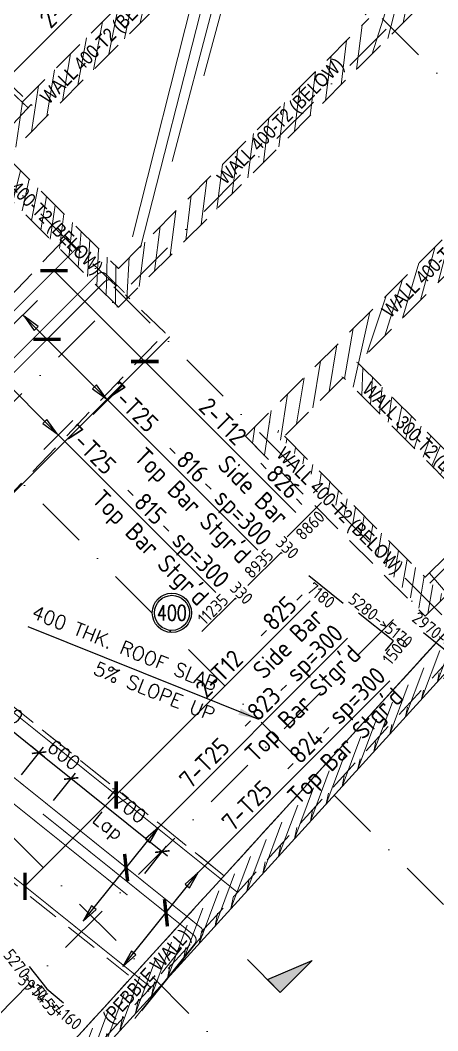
# Model space of a CAD drawing. Extents: x 660761725 to 1323371458, y 2734871439 to 5470067957.
# Drawn here: x 662080647 to 662086727, y 2735060194 to 2735074902 of the extents above; entities that cross this region are included whole.
import ezdxf
from ezdxf.enums import TextEntityAlignment as Align

# ---------------------------------------------------------------- set-up
doc = ezdxf.new("R2010")
doc.units = 0
for name, pattern in [('AXES', [1.95, 1.2, -0.25, 0.25, -0.25]), ('Hidden', [714.375, 476.25, -238.125]), ('sbp_axis_short', [10, 5, -2.5, 0, -2.5])]:
    doc.linetypes.add(name, pattern=pattern)
doc.layers.add('A-DETL', color=5, linetype='Continuous', lineweight=9, true_color=0x0000ff)
for name, color, linetype, lineweight in [('A-FLOR-PATT', 7, 'Continuous', 15), ('A-ROOF', 7, 'Continuous', 15), ('A-WALL-IDEN', 7, 'Continuous', 9), ('S-ARROW', 8, 'Continuous', 13), ('S-GRID', 7, 'Continuous', 9)]:
    doc.layers.add(name, color=color, linetype=linetype, lineweight=lineweight)
for name, color, linetype in [('S-AXIS', 20, 'AXES'), ('S-DIMI', 100, 'Continuous'), ('S-IDEN', 221, 'Continuous'), ('S-LEVEL', 3, 'Continuous'), ('S-RBAR-T12', 151, 'Continuous'), ('S-RBAR-T25', 51, 'Continuous'), ('S-RDIMO', 8, 'Continuous'), ('S-RSYMB', 7, 'Continuous'), ('S-SCEL-INDT', 222, 'Continuous'), ('S-SIMPLETEXT', 7, 'Continuous'), ('S-TXT', 3, 'Continuous')]:
    doc.layers.add(name, color=color, linetype=linetype)
doc.styles.add('08437-0000-2-020-000R-0511-00$0$ROMANS', font='ROMANS.shx', dxfattribs={"width": 0.75})
doc.styles.add('Arial Narrow_1', font='ARIALN.TTF', dxfattribs={"height": 199.9999999999998})
doc.styles.add('ARMACAD', font='isocp.shx')
doc.styles.add('ROMANS', font='romans.shx')
doc.dimstyles.new('S-DIMI-100', dxfattribs={"dimscale": 100, "dimtxt": 2, "dimasz": 1.5, "dimexe": 1, "dimexo": 1, "dimgap": 1, "dimtad": 1, "dimdec": 0, "dimzin": 12, "dimdsep": 46, "dimtxsty": 'ROMANS', "dimblk": 'ARCHTICK', "dimcen": 0.09, "dimdle": 1, "dimclrd": 8, "dimclre": 8, "dimclrt": 4, "dimadec": 0, "dimazin": 3, "dimtfac": 1, "dimtdec": 0, "dimtix": 1, "dimtmove": 1, "dimatfit": 3, "dimtolj": 1, "dimtzin": 0, "dimarcsym": 0})
doc.dimstyles.new('S-DIMI-20', dxfattribs={"dimscale": 20, "dimtxt": 2, "dimasz": 1.5, "dimexe": 1, "dimexo": 1, "dimgap": 1, "dimtad": 1, "dimdec": 0, "dimzin": 12, "dimdsep": 46, "dimtxsty": 'ROMANS', "dimblk": 'ARCHTICK', "dimcen": 0.09, "dimdle": 1, "dimclrd": 8, "dimclre": 8, "dimclrt": 4, "dimadec": 0, "dimazin": 3, "dimtfac": 1, "dimtdec": 0, "dimtix": 1, "dimtmove": 1, "dimatfit": 3, "dimtolj": 1, "dimtzin": 0, "dimarcsym": 0})
pattern_1 = [(74.99999999999999, (0, 0), (-153.3407249233896, 41.08752341002518), [])]

# ---------------------------------------------------------------- blocks, each defined once
blk = doc.blocks.new('I am… All Range.')
at = {"layer": 'S-GRID', "color": 8, "linetype": 'sbp_axis_short', "lineweight": 13, "ltscale": 150}
for p, q in [((662668795.4927062, 2734581840.855805), (662691337.8698875, 2734559298.478624)), ((662622712.44625, 2734514326.959595), (662688816.0170653, 2734580430.53041)), ((662664888.7277402, 2734577934.090839), (662687431.1831487, 2734555391.635431)), ((662627061.1529542, 2734509978.252891), (662693164.7237693, 2734576081.823706)), ((662662792.38458, 2734575837.747679), (662685335.3221155, 2734553295.930852)), ((662660147.2208296, 2734573192.583929), (662682689.8586049, 2734550649.946153))]:
    blk.add_line(p, q, dxfattribs=at)
blk = doc.blocks.new('*U1141')
at = {"layer": 'S-SCEL-INDT'}
blk.add_line((-1.598034076772778e-05, -9.017526509425661), (-4.236298395894313e-05, 0), dxfattribs=at)
blk.add_lwpolyline([(-1.598034251388655e-05, -9.017526509426535), (-2.729673832266011e-05, -5.517526509764139), (8.74998401881464, -9.017498218424205), (-1.598034251388655e-05, -9.017526509426535)], dxfattribs=at)
blk.add_solid([(8.749984018815223, -9.017498218424496), (-1.598034076772778e-05, -9.017526509423043), (4.374978361036412, -7.267512364094754), (-2.729674239717861e-05, -5.517526509763265)], dxfattribs=at)
blk = doc.blocks.new('I am… Limitless.')
at = {"layer": 'S-SCEL-INDT', "xscale": 75.00000000000088, "yscale": 75.00000000000088, "zscale": 75.00000000000088, "rotation": 44.99983235789631}
blk.add_blockref('*U1141', (662390229.4205348, 2734557535.357393), dxfattribs=at)
blk = doc.blocks.new('*U89')
at = {"layer": 'S-IDEN', "color": 8}
for radius in [3.8, 3.4]:
    blk.add_circle((0, 0), radius, dxfattribs=at)
at = {"layer": 'S-IDEN', "color": 4, "style": '08437-0000-2-020-000R-0511-00$0$ROMANS', "width": 0.75, "flags": 8}
blk.add_attdef('100', text='', height=3, dxfattribs=at).set_placement((0, 0), align=Align.MIDDLE_CENTER)
blk = doc.blocks.new('_ARCHTICK')
at = {"color": 0, "linetype": 'ByBlock', "const_width": 0.15}
blk.add_lwpolyline([(-0.5, -0.5), (0.5, 0.5)], dxfattribs=at)
blk = doc.blocks.new('I am… Domination.')
at = {"layer": 'S-RDIMO', "color": 9, "linetype": 'Hidden', "lineweight": 9}
for p, q in [((662386958.4601305, 2734570096.944371), (662385067.2120047, 2734571885.67646)), ((662387083.5700667, 2734569978.61608), (662386414.9948, 2734569271.723345)), ((662387096.6412227, 2734569966.253453), (662387083.5700667, 2734569978.61608)), ((662387582.9615471, 2734568033.116537), (662382931.0915471, 2734563169.246537)), ((662387587.9546727, 2734568038.337214), (662387582.9615471, 2734568033.116537)), ((662388324.4940158, 2734567333.901185), (662387587.9546727, 2734568038.337214)), ((662389033.3166679, 2734566655.973766), (662388454.8268911, 2734567209.249088)), ((662385130.0301172, 2734562574.802462), (662389033.3166679, 2734566655.973766)), ((662389028.3235422, 2734566650.753089), (662389033.3166679, 2734566655.973766)), ((662389897.30339, 2734558749.321809), (662384592.542808, 2734563006.107148)), ((662389842.4903761, 2734558793.306308), (662385130.0301172, 2734562574.802462)), ((662383726.595768, 2734561136.674234), (662388498.5543215, 2734557307.433896)), ((662389270.2079124, 2734557698.679687), (662388776.9741113, 2734557084.016974)), ((662388791.3899995, 2734557072.448998), (662388793.0854372, 2734557074.561834))]:
    blk.add_line(p, q, dxfattribs=at)
blk = doc.blocks.new('*D800')
at = {"layer": 'S-DIMI', "color": 8, "lineweight": -2, "transparency": 16777216}
for p, q in [((662079337.2764587, 2735064983.532188), (662079658.31008, 2735065383.600854)), ((662079517.7305827, 2735065368.192906), (662080999.6107128, 2735064179.063675)), ((662080664.1866071, 2735063920.84246), (662080984.2027643, 2735064319.643173))]:
    blk.add_line(p, q, dxfattribs=at)
at = {"layer": 'S-DIMI', "color": 8, "lineweight": -2, "transparency": 16777216, "xscale": 150, "yscale": 150, "zscale": 150}
for p, rotation in [((662079595.7243056, 2735065305.607131), 141.2548285560782), ((662080921.6169899, 2735064241.64945), 321.2548285560782)]:
    blk.add_blockref('_ARCHTICK', p, dxfattribs=dict(at, rotation=rotation))
at = {"layer": 'S-DIMI', "color": 4, "transparency": 16777216, "char_height": 200, "attachment_point": 5, "rotation": 321.25482855607817, "style": 'ROMANS'}
for s, insert in [('\\A1;1700', (662080383.8421967, 2735064929.615736)), ('\\A1;Lap', (662080112.6371737, 2735064591.642937))]:
    blk.add_mtext(s, dxfattribs=dict(at, insert=insert))
blk = doc.blocks.new('*D801')
at = {"layer": 'S-DIMI', "color": 8, "lineweight": -2, "transparency": 16777216}
for p, q in [((662080664.1866074, 2735063920.842459), (662080984.2027674, 2735064319.643175)), ((662080921.616993, 2735064241.649452), (662080804.6264085, 2735064335.528114)), ((662080921.616993, 2735064241.649452), (662081389.5791155, 2735063866.134977)), ((662081132.507836, 2735063545.775497), (662081452.1648899, 2735063944.1287)), ((662081389.5791155, 2735063866.134977), (662081506.5696999, 2735063772.256315))]:
    blk.add_line(p, q, dxfattribs=at)
at = {"layer": 'S-DIMI', "color": 8, "lineweight": -2, "transparency": 16777216, "xscale": 150, "yscale": 150, "zscale": 150}
for p, rotation in [((662080921.616993, 2735064241.649452), 321.2548285560782), ((662081389.5791155, 2735063866.134977), 141.2548285560782)]:
    blk.add_blockref('_ARCHTICK', p, dxfattribs=dict(at, rotation=rotation))
at = {"layer": 'S-DIMI', "color": 4, "transparency": 16777216, "insert": (662081280.7696033, 2735064209.87966), "char_height": 200, "attachment_point": 5, "rotation": 321.25482855607817, "style": 'ROMANS'}
blk.add_mtext('\\A1;600', dxfattribs=at)
blk = doc.blocks.new('*D802')
at = {"layer": 'S-DIMI', "color": 8, "lineweight": -2, "transparency": 16777216}
for p, q in [((662081132.5078361, 2735063545.775496), (662081452.1648958, 2735063944.128705)), ((662081311.5853984, 2735063928.720757), (662082793.4655279, 2735062739.591526)), ((662082459.4179841, 2735062483.085768), (662082778.0575794, 2735062880.171024))]:
    blk.add_line(p, q, dxfattribs=at)
at = {"layer": 'S-DIMI', "color": 8, "lineweight": -2, "transparency": 16777216, "xscale": 150, "yscale": 150, "zscale": 150}
for p, rotation in [((662081389.5791214, 2735063866.134982), 141.2548285560782), ((662082715.471805, 2735062802.177301), 321.2548285560782)]:
    blk.add_blockref('_ARCHTICK', p, dxfattribs=dict(at, rotation=rotation))
at = {"layer": 'S-DIMI', "color": 4, "transparency": 16777216, "char_height": 200, "attachment_point": 5, "rotation": 321.25482855607817, "style": 'ROMANS'}
for s, insert in [('\\A1;1700', (662082177.6970124, 2735063490.143587)), ('\\A1;Lap', (662081906.4919894, 2735063152.170788))]:
    blk.add_mtext(s, dxfattribs=dict(at, insert=insert))
blk = doc.blocks.new('CADF_02')
at = {"color": 0}
blk.add_lwpolyline([(0, 0), (2.5, -0.4166666679084301), (2.5, 0.4166666679084301)], close=True, dxfattribs=at)
blk = doc.blocks.new('cadf_03')
at = {"color": 8}
blk.add_lwpolyline([(-3.725290298461914e-09, 2.99999999627471), (3.725290298461914e-09, -3.000000007450581)], dxfattribs=at)
blk.add_blockref('CADF_02', (0.2513523101806641, 0), dxfattribs=at)
blk = doc.blocks.new('cadf_10')
at = {"color": 1}
for p, q in [((-4.158496580606208, 1.201089783226742), (-5.644468778018359, 1.201089783226742)), ((4.158496580606207, 1.201089783226742), (5.644468778018359, 1.201089783226742))]:
    blk.add_line(p, q, dxfattribs=at)
at = {"style": 'ARMACAD'}
for tag, p in [('$COM1', (-10.93526643674234, 2.542619974829577)), ('$COM2', (-9.757982686735758, -5.302973364669228))]:
    blk.add_attdef(tag, text='', height=3.5, dxfattribs=at).set_placement(p, align=Align.BOTTOM_RIGHT)
at = {"color": 1, "style": 'ARMACAD'}
blk.add_attdef('$NUM', text='', height=3.5, dxfattribs=at).set_placement((0, 0), align=Align.CENTER)
blk = doc.blocks.new('*U911', base_point=(662078387.4634242, 2735060788.612795))
at = {"layer": 'S-RSYMB'}
blk.add_lwpolyline([(662078148.9621384, 2735060546.590425), (662078631.4053413, 2735061029.023626, -0.4142135623730951), (662078639.186732, 2735061029.023546), (662078648.9621384, 2735061019.247937)], format="xyb", dxfattribs=at)
at = {"layer": 'S-RSYMB', "style": 'ARMACAD'}
for tag, rotation, p in [('D1', 314.9994060251731, (662078725.3925581, 2735061105.452178)), ('D0', 44.99940605836595, (662078308.8673029, 2735060869.125149))]:
    blk.add_attdef(tag, text='', height=180, rotation=rotation, dxfattribs=at).set_placement(p, align=Align.MIDDLE_CENTER)
blk = doc.blocks.new('cadf_04')
at = {"color": 8, "const_width": 0.5000000000000002}
blk.add_lwpolyline([(1.414213560521603, 1.414213564246893), (-1.414213556796312, -1.414213556796312)], dxfattribs=at)
blk = doc.blocks.new('*U912', base_point=(662079200.2540632, 2735061601.400463))
at = {"layer": 'S-RSYMB'}
blk.add_lwpolyline([(662078962.9702337, 2735061361.363915), (662079441.040292, 2735061839.424062, -0.4142135623730951), (662079450.7599149, 2735061839.423961), (662079462.9702337, 2735061827.213389)], format="xyb", dxfattribs=at)
at = {"layer": 'S-RSYMB', "style": 'ARMACAD'}
for tag, rotation, p in [('D1', 314.9994060251731, (662079538.1831971, 2735061914.635112)), ('D0', 44.99940605874978, (662079120.688826, 2735061681.712111))]:
    blk.add_attdef(tag, text='', height=180, rotation=rotation, dxfattribs=at).set_placement(p, align=Align.MIDDLE_CENTER)
blk = doc.blocks.new('*U919', base_point=(662085652.5601583, 2735065949.731093))
at = {"layer": 'S-RSYMB'}
blk.add_lwpolyline([(662085413.0784738, 2735066224.864157), (662085908.8643951, 2735065827.022565, -0.4142135623730951), (662085910.5998393, 2735065811.188665), (662085800.9931844, 2735065674.598029)], format="xyb", dxfattribs=at)
at = {"layer": 'S-RSYMB', "style": 'ARMACAD'}
for tag, rotation, p in [('D0', 321.2548276812199, (662085732.9450766, 2735066115.636141)), ('D1', 51.25482767933455, (662085945.4892921, 2735065670.919704))]:
    blk.add_attdef(tag, text='', height=180, rotation=rotation, dxfattribs=at).set_placement(p, align=Align.MIDDLE_CENTER)
blk = doc.blocks.new('*U920', base_point=(662086118.7083602, 2735065483.581187))
at = {"layer": 'S-RSYMB'}
blk.add_lwpolyline([(662086118.7083598, 2735065820.200107), (662086611.0173475, 2735065425.148572, -0.4142135623730951), (662086614.1846645, 2735065396.250508), (662086414.1442336, 2735065146.962267)], format="xyb", dxfattribs=at)
at = {"layer": 'S-RSYMB', "style": 'ARMACAD'}
for tag, rotation, p in [('D0', 321.2548280172775, (662086436.8364953, 2735065712.36712)), ('D1', 51.25482802025345, (662086603.8572298, 2735065199.632747))]:
    blk.add_attdef(tag, text='', height=180, rotation=rotation, dxfattribs=at).set_placement(p, align=Align.MIDDLE_CENTER)
blk = doc.blocks.new('*U921', base_point=(662082596.0962247, 2735069006.206196))
at = {"layer": 'S-RSYMB'}
blk.add_lwpolyline([(662082596.0962247, 2735069206.817763), (662083096.0962247, 2735068805.594629)], dxfattribs=at)
at = {"layer": 'S-RSYMB', "style": 'ARMACAD'}
blk.add_attdef('D0', text='', height=180, rotation=321.2548297006698, dxfattribs=at).set_placement((662082774.1225857, 2735068916.513413), align=Align.MIDDLE_CENTER)
blk = doc.blocks.new('*U922', base_point=(662085138.2414988, 2735067539.366199))
at = {"layer": 'S-RSYMB'}
blk.add_lwpolyline([(662085138.2414988, 2735067289.371273), (662085638.2414988, 2735067789.361126)], dxfattribs=at)
at = {"layer": 'S-RSYMB', "style": 'ARMACAD'}
blk.add_attdef('D0', text='', height=180, rotation=44.99941863982298, dxfattribs=at).set_placement((662085469.5579536, 2735067458.048095), align=Align.MIDDLE_CENTER)
blk = doc.blocks.new('*U978', base_point=(662081458.5407947, 2735060529.679462))
at = {"layer": 'S-RSYMB'}
blk.add_lwpolyline([(662081458.5407947, 2735060794.161417), (662081714.361974, 2735060467.938129, 0.05337938309972883), (662081715.3764712, 2735060466.895417), (662081958.5407947, 2735060265.197507)], format="xyb", dxfattribs=at)
at = {"layer": 'S-RSYMB', "style": 'ARMACAD'}
for tag, rotation, p in [('D0', 308.1032026728637, (662081495.9578234, 2735060560.085588)), ('D1', 320.3252562022237, (662081763.5393438, 2735060277.533141))]:
    blk.add_attdef(tag, text='', height=180, rotation=rotation, dxfattribs=at).set_placement(p, align=Align.MIDDLE_CENTER)
blk = doc.blocks.new('*U979', base_point=(662080589.5353992, 2735059660.61639))
at = {"layer": 'S-RSYMB'}
blk.add_lwpolyline([(662080589.5353992, 2735059899.399126), (662080730.0676312, 2735059720.192358, 0.05337939516647282), (662080731.0275563, 2735059719.205735), (662081089.5353992, 2735059421.833654)], format="xyb", dxfattribs=at)
at = {"layer": 'S-RSYMB', "style": 'ARMACAD'}
for tag, rotation, p in [('D0', 308.103202676049, (662080569.3079543, 2735059738.831558)), ('D1', 320.3252567840887, (662080836.8621895, 2735059482.006373))]:
    blk.add_attdef(tag, text='', height=180, rotation=rotation, dxfattribs=at).set_placement(p, align=Align.MIDDLE_CENTER)
blk = doc.blocks.new('I am… Atomic.')
at = {"layer": 'A-FLOR-PATT', "transparency": 33554600}
h = blk.add_hatch(dxfattribs=at)
h.set_pattern_fill('ANSI31', color=8, scale=50, angle=30, style=0)
h.set_pattern_definition(pattern_1)
edge = h.paths.add_edge_path()
edge.add_line((662389967.6433319, 2734579123.010657), (662390007.8012236, 2734579503.468677))
edge.add_line((662342114.705975, 2734544592.546931), (662390007.8012234, 2734579503.468677))
edge.add_line((662363195.8073889, 2734559608.047176), (662389967.7690635, 2734579123.040917))
edge.add_line((662362417.6524743, 2734559040.823584), (662363719.8899552, 2734559990.06879))
edge.add_line((662346720.4841449, 2734547598.623516), (662362783.6519626, 2734559307.613063))
edge.add_line((662345821.5310795, 2734546943.346041), (662347578.010761, 2734548223.703842))
edge.add_line((662342292.6126368, 2734544370.997322), (662346307.4227723, 2734547297.529027))
edge.add_line((662325865.2845687, 2734528370.671522), (662342114.6925843, 2734544592.5523))
edge.add_line((662340490.7204528, 2734542572.157625), (662342149.9785906, 2734544228.604904))
edge.add_line((662339422.0417168, 2734541505.28928), (662341320.3495216, 2734543400.381265))
edge.add_line((662336597.6306283, 2734538685.662872), (662340136.8031961, 2734542218.839921))
edge.add_line((662332705.8949801, 2734534800.520002), (662336243.7133716, 2734538332.345168))
edge.add_line((662332253.0745114, 2734534348.466631), (662332782.9359009, 2734534877.430412))
edge.add_line((662326312.3910785, 2734528417.846987), (662332351.9776915, 2734534447.202265))
edge.add_line((662325865.2845687, 2734528370.671522), (662326312.3910785, 2734528417.846987))
h = blk.add_hatch(dxfattribs=at)
h.set_pattern_fill('ANSI31', color=8, scale=50, angle=30, style=0)
h.set_pattern_definition(pattern_1)
edge = h.paths.add_edge_path()
edge.add_line((662389967.6433319, 2734579123.010657), (662390007.8012236, 2734579503.468677))
edge.add_line((662390178.8400514, 2734578972.951882), (662393574.2351673, 2734576558.543434))
edge.add_line((662390389.9110394, 2734578822.862847), (662389967.7690635, 2734579123.040917))
edge.add_line((662401600.1085552, 2734571260.373601), (662390007.8012234, 2734579503.468677))
edge.add_line((662401045.2346829, 2734570742.112331), (662400996.5411683, 2734571280.666277))
edge.add_line((662400996.5411683, 2734571280.666277), (662391834.41239, 2734577795.702194))
edge.add_line((662401631.7932035, 2734570909.939), (662401600.1085552, 2734571260.373601))
edge.add_line((662398386.0115408, 2734568087.393885), (662401045.2346829, 2734570742.112331))
edge.add_line((662378065.801715, 2734545768.423274), (662383150.2610395, 2734551353.010825))
edge.add_line((662383150.2610395, 2734551353.010825), (662388234.7203641, 2734556937.598375))
edge.add_line((662388234.7203641, 2734556937.598375), (662393319.1796887, 2734562522.185926))
edge.add_line((662393319.1796887, 2734562522.185926), (662398403.6390133, 2734568106.773477))
edge.add_line((662377177.0145457, 2734544792.211362), (662378389.7704264, 2734546124.258873))
edge.add_line((662345219.5168241, 2734509691.243385), (662350637.7770958, 2734515642.46591))
edge.add_line((662350637.7770958, 2734515642.46591), (662356056.0373675, 2734521593.688435))
edge.add_line((662356056.0373675, 2734521593.688435), (662361474.2976393, 2734527544.91096))
edge.add_line((662361474.2976393, 2734527544.91096), (662366892.5579109, 2734533496.133485))
edge.add_line((662366892.5579109, 2734533496.133485), (662372310.8181826, 2734539447.35601))
edge.add_line((662372310.8181826, 2734539447.35601), (662377729.0784543, 2734545398.578536))
edge.add_line((662345267.5598451, 2734509156.384884), (662400082.3408674, 2734569362.972085))
edge.add_line((662401418.6805061, 2734570690.601139), (662400941.3227103, 2734570214.051982))
edge.add_line((662400082.3408674, 2734569362.972085), (662401631.7932035, 2734570909.939))
h = blk.add_hatch(dxfattribs=at)
h.set_pattern_fill('ANSI31', color=8, scale=50, angle=30, style=0)
h.set_pattern_definition(pattern_1)
h.paths.add_polyline_path([(662390598.7475477, 2734578465.579719), (662388715.9077953, 2734576585.929477), (662393033.5280749, 2734572268.306242), (662394916.3678274, 2734574147.956483)], flags=16)
h.paths.add_polyline_path([(662390839.3164489, 2734573896.731206), (662388432.7739979, 2734576303.275305), (662387325.0130155, 2734575197.390858), (662389731.5554665, 2734572790.846759)], flags=16)
h.paths.add_polyline_path([(662390368.5953544, 2734572861.041639), (662386723.2477131, 2734569221.869177), (662388351.2029004, 2734567593.912876), (662391996.5505418, 2734571233.085337)], flags=16)
edge = h.paths.add_edge_path()
edge.add_line((662387041.8903742, 2734575480.513693), (662390592.252198, 2734579033.96361))
edge.add_line((662390595.7468959, 2734579030.091289), (662391834.41239, 2734577795.702194))
edge.add_line((662387041.8903742, 2734575480.513693), (662386758.7565768, 2734575197.859521))
edge.add_line((662389448.4216691, 2734572508.192587), (662386758.7565768, 2734575197.859521))
edge.add_line((662388351.1917443, 2734567028.135869), (662386156.9912745, 2734569222.337841))
edge.add_line((662386156.9912745, 2734569222.337841), (662386440.1250719, 2734569504.992013))
edge.add_line((662386440.1250719, 2734569504.992013), (662389448.4216691, 2734572508.192587))
edge.add_line((662395199.4904686, 2734573864.833648), (662388634.3255417, 2734567310.790041))
edge.add_line((662388351.1917443, 2734567028.135869), (662388634.3255417, 2734567310.790041))
edge.add_line((662390580.9457026, 2734573073.032268), (662392208.9008899, 2734571445.075966))
edge.add_line((662392208.9008899, 2734571445.075966), (662392750.3942775, 2734571985.65207))
edge.add_line((662395199.4904686, 2734573864.833648), (662395482.624266, 2734574147.48782))
edge.add_line((662391834.41239, 2734577795.702194), (662395482.624266, 2734574147.48782))
edge.add_line((662392750.3942775, 2734571985.65207), (662391122.4390903, 2734573613.608371))
h = blk.add_hatch(dxfattribs=at)
h.set_pattern_fill('ANSI31', color=8, scale=50, angle=30, style=0)
h.set_pattern_definition(pattern_1)
h.paths.add_polyline_path([(662391838.9616344, 2734566220.785015), (662393891.6007832, 2734564168.144461), (662396404.4132351, 2734566676.700235), (662394351.7740862, 2734568729.340789)], flags=16)
h.paths.add_polyline_path([(662394564.1244342, 2734568941.331419), (662396616.7635832, 2734566888.690864), (662398315.5663675, 2734568584.615895), (662396262.9272186, 2734570637.256449)], flags=16)
edge = h.paths.add_edge_path()
edge.add_line((662390201.7467188, 2734565152.109394), (662395979.8045774, 2734570920.379284))
edge.add_line((662390201.7467188, 2734565152.109394), (662390484.86936, 2734564868.986558))
edge.add_line((662391626.6112863, 2734566008.794386), (662390484.86936, 2734564868.986558))
edge.add_line((662393679.2504352, 2734563956.153832), (662391626.6112863, 2734566008.794386))
edge.add_line((662392820.6423062, 2734563099.000176), (662393679.2504352, 2734563956.153832))
edge.add_line((662392820.6423062, 2734563099.000176), (662393103.7649475, 2734562815.877341))
edge.add_line((662393962.3730764, 2734563673.030997), (662393103.7649475, 2734562815.877341))
edge.add_line((662398403.6390133, 2734568106.773477), (662394174.7234246, 2734563885.021626))
edge.add_line((662394175.6151698, 2734563884.12988), (662393963.2648216, 2734563672.139251))
edge.add_line((662398596.61022, 2734568301.791482), (662398773.3078362, 2734568474.034104))
edge.add_line((662398882.7145513, 2734568583.255486), (662398773.3078362, 2734568474.034104))
edge.add_line((662396262.9383746, 2734571203.033456), (662398882.7145513, 2734568583.255486))
edge.add_line((662395979.8045774, 2734570920.379284), (662396262.9383746, 2734571203.033456))
edge.add_line((662398411.2648572, 2734568112.604423), (662398595.7218189, 2734568302.681889))
h = blk.add_hatch(dxfattribs=at)
h.set_pattern_fill('ANSI31', color=8, scale=50, angle=30, style=0)
h.set_pattern_definition(pattern_1)
edge = h.paths.add_edge_path()
edge.add_line((662345468.2720397, 2734510142.524049), (662345661.1307589, 2734509588.669044))
edge.add_line((662345219.5168241, 2734509691.243385), (662350637.7770958, 2734515642.46591))
edge.add_line((662350637.7770958, 2734515642.46591), (662356056.0373675, 2734521593.688435))
edge.add_line((662356056.0373675, 2734521593.688435), (662361474.2976393, 2734527544.91096))
edge.add_line((662361474.2976393, 2734527544.91096), (662366892.5579109, 2734533496.133485))
edge.add_line((662366892.5579109, 2734533496.133485), (662372310.8181826, 2734539447.35601))
edge.add_line((662372310.8181826, 2734539447.35601), (662377729.0784543, 2734545398.578536))
edge.add_line((662345267.5598451, 2734509156.384884), (662400082.3408674, 2734569362.972085))
h = blk.add_hatch(dxfattribs=at)
h.set_pattern_fill('ANSI31', color=8, scale=50, angle=30, style=0)
h.set_pattern_definition(pattern_1)
edge = h.paths.add_edge_path()
edge.add_line((662390201.7467185, 2734565152.109394), (662392820.3512313, 2734562533.503097))
edge.add_line((662390485.0693138, 2734565434.952043), (662393103.4337128, 2734562816.10604))
edge.add_line((662393103.4337127, 2734562816.10604), (662392820.3512312, 2734562533.503097))
at = {"layer": 'A-DETL', "color": 8, "linetype": 'Hidden', "lineweight": 9}
for p, q in [((662395199.4904686, 2734573864.833648), (662388634.3255417, 2734567310.790041)), ((662390368.5953544, 2734572861.041639), (662386723.2477131, 2734569221.869177)), ((662386440.1250719, 2734569504.992013), (662389448.4216691, 2734572508.192587)), ((662388351.2029004, 2734567593.912876), (662391996.5505418, 2734571233.085337)), ((662390201.7467188, 2734565152.109394), (662395979.8045774, 2734570920.379284)), ((662388351.1917443, 2734567028.135869), (662386156.9912745, 2734569222.337841)), ((662386723.2477131, 2734569221.869177), (662388351.2029004, 2734567593.912876)), ((662394351.7740862, 2734568729.340789), (662391838.9616344, 2734566220.785015)), ((662399013.4511831, 2734568320.204953), (662345232.817815, 2734509249.488402)), ((662388330.2572441, 2734567602.304923), (662388351.2029004, 2734567593.912876)), ((662388351.1917443, 2734567028.135869), (662388634.3255417, 2734567310.790041)), ((662388330.2459286, 2734567036.527979), (662388351.1917443, 2734567028.135869)), ((662391818.0159849, 2734566229.177059), (662391838.9616344, 2734566220.785015)), ((662391838.9616344, 2734566220.785015), (662393891.6007832, 2734564168.144461)), ((662391626.6112863, 2734566008.794386), (662390767.9518421, 2734565151.589502)), ((662391626.6112863, 2734566008.794386), (662391605.6655532, 2734566017.186464)), ((662393679.2504352, 2734563956.153832), (662391626.6112863, 2734566008.794386)), ((662390180.8005835, 2734565160.501632), (662390201.7467188, 2734565152.109394)), ((662390201.7467188, 2734565152.109394), (662390484.86936, 2734564868.986558)), ((662390201.7467185, 2734565152.109394), (662392820.3512313, 2734562533.503097)), ((662390767.9518421, 2734565151.589502), (662392820.5909944, 2734563098.948952)), ((662390484.86936, 2734564868.986558), (662390463.9231769, 2734564877.378816)), ((662392820.6423062, 2734563099.000176), (662393679.2504352, 2734563956.153832)), ((662392799.6958882, 2734563107.392528), (662392820.6423062, 2734563099.000176)), ((662393103.4337127, 2734562816.10604), (662392820.3512312, 2734562533.503097))]:
    blk.add_line(p, q, dxfattribs=at)
at = {"layer": 'A-DETL', "color": 8, "linetype": 'Hidden', "lineweight": 9, "flags": 128}
blk.add_lwpolyline([(662378065.801715, 2734545768.423274), (662383150.2610395, 2734551353.010825), (662388234.7203641, 2734556937.598375), (662393319.1796887, 2734562522.185926), (662398403.6390133, 2734568106.773477)], dxfattribs=at)
at = {"layer": 'A-ROOF', "color": 8, "lineweight": 13}
blk.add_line((662345267.5598451, 2734509156.384884), (662400082.3408674, 2734569362.972085), dxfattribs=at)
at = {"layer": 'S-LEVEL', "xscale": 74.99999999999999, "yscale": 75.00000001090066, "zscale": 74.99999999999999}
blk.add_blockref('*U89', (662389130.364601, 2734562581.519176), dxfattribs=at).add_auto_attribs({'100': '400'})
at = {"layer": 'A-WALL-IDEN', "color": 8, "char_height": 199.9999999999998, "attachment_point": 1, "style": 'Arial Narrow_1'}
for s, insert, width, rotation in [('WALL 400-T2 (BELOW)', (662387194.9907339, 2734570112.629512), 3070.463124999997, 45.00000000000009), ('WALL 400-T2 (BELOW)', (662389769.0815209, 2734568942.814299), 3070.463124999997, 45.00000000000446), ('WALL 400-T2 (BELOW)', (662386411.9381038, 2734569372.084154), 3070.463124999997, 314.9999999999998), ('WALL 400-T2 (BELOW)', (662392169.0698541, 2734567003.266433), 3070.463124999997, 45.0000000000098), ('WALL 300-T2 (BELOW)', (662392029.3614719, 2734565957.669875), 3070.463124999997, 314.9999999999999), ('WALL 400-T2 (BELOW)', (662390781.2279111, 2734565015.181716), 3070.463124999997, 315.0000000000001), ('(PEBBLE WALL)', (662388101.7235912, 2734556721.020119), 2172.573124999998, 47.68386439457864)]:
    blk.add_mtext(s, dxfattribs=dict(at, insert=insert, width=width, rotation=rotation))
at = {"layer": 'S-TXT', "char_height": 200, "attachment_point": 1, "rotation": 338.1823885034527, "style": 'ROMANS'}
for s, insert in [('400 THK. ROOF SLAB', (662387145.3363421, 2734562698.103019)), ('5% SLOPE UP', (662388045.1586019, 2734561878.251612))]:
    blk.add_mtext(s, dxfattribs=dict(at, insert=insert))
at = {"layer": 'S-ARROW'}
blk.add_leader([(662390394.9220443, 2734561031.426208), (662387036.7335539, 2734562375.803278)], dimstyle='S-DIMI-20', override={"dimasz": 15, "dimgap": 1, "dimtad": 0}, dxfattribs=at)

msp = doc.modelspace()

# ---------------------------------------------------------------- linework, layer by layer
at = {"layer": 'S-RBAR-T12', "const_width": 16}
for points in [[(662078198.0288268, 2735076051.705785), (662080762.6562232, 2735073626.095281)], [(662075238.1906067, 2735065354.362059), (662081503.2202561, 2735071619.264571)], [(662076559.0327861, 2735064033.455112), (662082824.0623589, 2735070298.357701)], [(662078209.787145, 2735066702.93146), (662083809.7365432, 2735062209.272957)], [(662076949.7642902, 2735065318.967601), (662082549.7136879, 2735060825.309098)]]:
    msp.add_lwpolyline(points, dxfattribs=at)
at = {"layer": 'S-RBAR-T25', "linetype": 'Hidden', "const_width": 16}
for points in [[(662073902.3078841, 2735063333.826046), (662081771.6498463, 2735071203.004859, -0.4142135623730951), (662081898.5755135, 2735071203.003543), (662082058.0264397, 2735071043.549311)], [(662075634.7398808, 2735064854.09229), (662081877.714764, 2735071096.937742, -0.4142135623730951), (662082004.6404312, 2735071096.936427), (662082164.0913574, 2735070937.482194)], [(662075023.5485086, 2735068107.934232), (662077335.8330585, 2735066078.917164, 0.01100301226440001), (662077338.8583653, 2735066076.378093), (662082207.6991144, 2735062169.39473)], [(662079275.7075564, 2735064906.806922), (662083275.0017381, 2735061697.588006, -0.4142135623730951), (662083288.8303701, 2735061571.417907), (662082415.4458712, 2735060483.015515)], [(662080975.684501, 2735063350.3435), (662083173.8221725, 2735061586.456005, -0.4142135623730951), (662083187.6508045, 2735061460.285906), (662082314.2663057, 2735060371.883513)]]:
    msp.add_lwpolyline(points, format="xyb", dxfattribs=at)
at = {"layer": 'S-RDIMO'}
for p, q in [((662079063.926299, 2735072661.595386), (662082585.3566737, 2735076183.012894)), ((662081139.3644266, 2735071255.414655), (662084657.4092491, 2735067737.356977)), ((662080684.0846566, 2735070611.069392), (662081921.8535727, 2735069373.274814)), ((662079963.9014652, 2735070103.034789), (662081201.6705959, 2735068865.239996)), ((662080715.0396049, 2735062297.536471), (662084868.4845991, 2735066450.966288)), ((662082657.8496562, 2735063154.435283), (662085411.4366697, 2735065908.012234)), ((662083237.8641108, 2735062496.681642), (662086030.3196572, 2735065289.126984)), ((662081562.2856582, 2735061789.155148), (662082657.8496565, 2735063154.435283)), ((662082142.3001109, 2735061131.401527), (662083237.8641108, 2735062496.681642))]:
    msp.add_line(p, q, dxfattribs=at)
for points in [[(662081921.8555491, 2735069373.276791), (662084107.5855056, 2735067187.535244)], [(662081201.6725794, 2735068865.24198), (662083493.4752921, 2735066573.427275)]]:
    msp.add_lwpolyline(points, dxfattribs=at)

# ---------------------------------------------------------------- block references
at = {"layer": 'S-AXIS'}
for name, p in [('I am… All Range.', (-593486.1820166111, 503695.4297404289)), ('I am… Atomic.', (-306275.5624856949, 503695.4297404289)), ('I am… Limitless.', (-306275.5624856949, 503695.4297404289)), ('I am… Domination.', (-306275.5624856949, 503695.4297404289))]:
    msp.add_blockref(name, p, dxfattribs=at)
at = {"layer": 'S-RDIMO'}
for name, p, xscale, yscale, zscale, rotation in [('cadf_04', (662081139.3644266, 2735071255.414655), 100, 100, 100, 314.9998953141734), ('cadf_03', (662080684.0846566, 2735070611.069392), 100.0000000000005, 100.0000000000005, 100.0000000000005, 314.999406063308), ('cadf_04', (662081037.9079067, 2735070257.238806), 100.0000000000001, 100.0000000000001, 100.0000000000001, 314.9994060826212), ('cadf_04', (662082460.2255343, 2735069934.526775), 99.99999999999987, 99.99999999999987, 99.99999999999987, 314.9998953141734), ('cadf_03', (662081921.8535726, 2735069373.274814), 100.0000000000005, 100.0000000000005, 100.0000000000005, 134.999406063308), ('cadf_03', (662081201.6705959, 2735068865.239996), 99.99999999999999, 99.99999999999999, 99.99999999999999, 134.9994060551341), ('cadf_04', (662082043.8278164, 2735063626.319828), 99.99999999999987, 99.99999999999987, 99.99999999999987, 44.99989531624166), ('CADF_02', (662082657.8496565, 2735063154.435283), 100, 100, 100, 231.2548284991118), ('cadf_04', (662082188.4563453, 2735062569.48236), 100, 100, 100, 51.25482848251684), ('cadf_04', (662080715.039605, 2735062297.536471), 99.99999999999987, 99.99999999999987, 99.99999999999987, 44.99989531624166), ('CADF_02', (662083237.8641108, 2735062496.681642), 100, 100, 100, 231.2548280408025), ('CADF_02', (662081562.2856582, 2735061789.155148), 100, 100, 100, 51.2548284991118), ('cadf_04', (662082768.4707975, 2735061911.728726), 100, 100, 100, 51.25482801268783), ('CADF_02', (662082142.3001103, 2735061131.401526), 100, 100, 100, 51.2548280408025)]:
    msp.add_blockref(name, p, dxfattribs=dict(at, xscale=xscale, yscale=yscale, zscale=zscale, rotation=rotation))
at = {"layer": 'S-RSYMB'}
for name, p, values in [('*U922', (662084535.786144, 2735067630.684087), {'D0': '8860'}), ('*U912', (662084199.7962252, 2735066912.98741, 1e-08), {'D0': '8935', 'D1': '330'}), ('*U911', (662083531.2538674, 2735066247.298118, 1e-08), {'D0': '11235', 'D1': '330'}), ('*U921', (662084848.9590248, 2735066620.349174), {'D0': '7180'}), ('*U919', (662085813.3861161, 2735066000.362245), {'D0': '5280->5170', 'D1': '1500'}), ('*U920', (662086516.514738, 2735065654.173472, 1e-08), {'D0': '2970->2860', 'D1': '1500'}), ('*U978', (662080776.8479662, 2735060865.570281, -1e-08), {'D0': '5270->5455', 'D1': '3970->4160'}), ('*U979', (662079940.7896823, 2735059935.066227, 1e-08), {'D0': '2985->3175', 'D1': '6290->6475'})]:
    msp.add_blockref(name, p, dxfattribs=at).add_auto_attribs(values)
at = {"layer": 'S-SIMPLETEXT'}
ref = msp.add_blockref('cadf_10', (662080776.8329208, 2735075894.597925), dxfattribs=dict(at, xscale=75.00000000191294, yscale=75, zscale=75, rotation=44.99998040762622))
ref.add_attrib('$NUM', '827', dxfattribs={"color": 1, "height": 262.5, "rotation": 44.9999822911994, "style": 'ARMACAD', "flags": 2}).set_placement((662080776.8329208, 2735075894.597925), align=Align.CENTER)
ref.add_attrib('$COM1', '14-T25         sp=150', dxfattribs={"height": 262.5, "rotation": 44.9999822911994, "style": 'ARMACAD', "flags": 2}).set_placement((662081825.3030537, 2735076943.06734), align=Align.RIGHT)
ref = msp.add_blockref('cadf_10', (662082246.960368, 2735075924.167192), dxfattribs=dict(at, xscale=74.99999998096037, yscale=75, zscale=75, rotation=44.99989529268763))
ref.add_attrib('$NUM', '828', dxfattribs={"color": 1, "height": 262.5, "rotation": 44.9998953570815, "style": 'ARMACAD', "flags": 2}).set_placement((662082246.960368, 2735075924.167192), align=Align.CENTER)
ref.add_attrib('$COM1', '2-T12         ', dxfattribs={"height": 262.5, "rotation": 44.9998953570815, "style": 'ARMACAD', "flags": 2}).set_placement((662082600.361291, 2735076277.566823), align=Align.RIGHT)
ref = msp.add_blockref('cadf_10', (662083061.7694381, 2735068312.904791), dxfattribs=dict(at, xscale=75.00000000203376, yscale=75, zscale=75, rotation=314.9998953087866))
ref.add_attrib('$NUM', '816', dxfattribs={"color": 1, "height": 262.5, "rotation": 314.9998969669697, "style": 'ARMACAD', "flags": 2}).set_placement((662083061.7694381, 2735068312.904791), align=Align.CENTER)
ref.add_attrib('$COM1', '7-T25         sp=300', dxfattribs={"height": 262.5, "rotation": 314.9998969669697, "style": 'ARMACAD', "flags": 2}).set_placement((662084147.3603348, 2735067227.309927), align=Align.RIGHT)
ref = msp.add_blockref('cadf_10', (662084383.360779, 2735068090.956107), dxfattribs=dict(at, xscale=75.00000000203377, yscale=75, zscale=75, rotation=314.9998953087866))
ref.add_attrib('$NUM', '826', dxfattribs={"color": 1, "height": 262.5, "rotation": 314.9998969669697, "style": 'ARMACAD', "flags": 2}).set_placement((662084383.360779, 2735068090.956107), align=Align.CENTER)
ref.add_attrib('$COM1', '2-T12         ', dxfattribs={"height": 262.5, "rotation": 314.9998969669697, "style": 'ARMACAD', "flags": 2}).set_placement((662084736.7603893, 2735067737.555163), align=Align.RIGHT)
ref = msp.add_blockref('cadf_10', (662082447.6592245, 2735067698.796823), dxfattribs=dict(at, xscale=75.00000000203376, yscale=75, zscale=75, rotation=314.9998953087866))
ref.add_attrib('$NUM', '815', dxfattribs={"color": 1, "height": 262.5, "rotation": 314.9998969669697, "style": 'ARMACAD', "flags": 2}).set_placement((662082447.6592245, 2735067698.796823), align=Align.CENTER)
ref.add_attrib('$COM1', '7-T25         sp=300', dxfattribs={"height": 262.5, "rotation": 314.9998969669697, "style": 'ARMACAD', "flags": 2}).set_placement((662083533.2501212, 2735066613.201959), align=Align.RIGHT)
ref = msp.add_blockref('cadf_10', (662084515.5925776, 2735066177.624924), dxfattribs=dict(at, xscale=74.99999998096037, yscale=75, zscale=75, rotation=44.99989529268763))
ref.add_attrib('$NUM', '825', dxfattribs={"color": 1, "height": 262.5, "rotation": 44.9998953570815, "style": 'ARMACAD', "flags": 2}).set_placement((662084515.5925776, 2735066177.624924), align=Align.CENTER)
ref.add_attrib('$COM1', '2-T12         ', dxfattribs={"height": 262.5, "rotation": 44.9998953570815, "style": 'ARMACAD', "flags": 2}).set_placement((662084868.9935007, 2735066531.024555), align=Align.RIGHT)
ref = msp.add_blockref('cadf_10', (662084286.0671223, 2735064862.196167), dxfattribs=dict(at, xscale=74.99999998096037, yscale=75, zscale=75, rotation=44.99989529268763))
ref.add_attrib('$NUM', '823', dxfattribs={"color": 1, "height": 262.5, "rotation": 44.9998953570815, "style": 'ARMACAD', "flags": 2}).set_placement((662084286.0671223, 2735064862.196167), align=Align.CENTER)
ref.add_attrib('$COM1', '7-T25         sp=300', dxfattribs={"height": 262.5, "rotation": 44.9998953570815, "style": 'ARMACAD', "flags": 2}).set_placement((662085371.661986, 2735065947.787063), align=Align.RIGHT)
ref = msp.add_blockref('cadf_10', (662084904.9501098, 2735064243.310916), dxfattribs=dict(at, xscale=74.99999998096037, yscale=75, zscale=75, rotation=44.99989529268763))
ref.add_attrib('$NUM', '824', dxfattribs={"color": 1, "height": 262.5, "rotation": 44.9998953570815, "style": 'ARMACAD', "flags": 2}).set_placement((662084904.9501098, 2735064243.310916), align=Align.CENTER)
ref.add_attrib('$COM1', '7-T25         sp=300', dxfattribs={"height": 262.5, "rotation": 44.9998953570815, "style": 'ARMACAD', "flags": 2}).set_placement((662085990.5449735, 2735065328.901813), align=Align.RIGHT)

# ---------------------------------------------------------------- texts
at = {"layer": 'S-SIMPLETEXT', "style": 'ARMACAD'}
for s, height, rotation, p in [("Top Bar Stgr'd", 262.4999999999999, 315.1677672917139, (662083848.7009832, 2735066970.985873)), ('Side Bar', 262.4999999999999, 315.1677672917139, (662084397.1721035, 2735067519.454991)), ("Top Bar Stgr'd", 262.4999999999999, 315.1677672917139, (662083234.59077, 2735066356.877904)), ('Side Bar', 262.5, 45.16776376872016, (662085086.3863307, 2735066190.729398)), ("Top Bar Stgr'd", 262.5, 45.16575463306728, (662085629.6421511, 2735065647.45482)), ("Top Bar Stgr'd", 262.5, 45.16575463306728, (662086248.5251393, 2735065028.56957))]:
    msp.add_text(s, height=height, rotation=rotation, dxfattribs=at).set_placement(p, align=Align.RIGHT)

# ---------------------------------------------------------------- dimensions: what is measured, and where the dimension line sits
at = {"layer": 'S-DIMI'}
for base, p1, p2, picture, middle in [((662080921.6169897, 2735064241.64945), (662079274.6906842, 2735064905.538466), (662080601.6008326, 2735063842.848737), '*D800', (662080258.6706476, 2735064773.62829)), ((662082715.471805, 2735062802.1773), (662081069.9220618, 2735063467.781773), (662082396.8322095, 2735062405.092045), '*D802', (662082052.5254633, 2735063334.156141))]:
    dim = msp.add_linear_dim(base=base, p1=p1, p2=p2, angle=321.2548285560782, text='<>\\XLap', dimstyle='S-DIMI-100', override={"dimzin": 0}, dxfattribs=at)
    dim.commit()
    dim.dimension.update_dxf_attribs({"geometry": picture, "text_midpoint": middle})
dim = msp.add_linear_dim(base=(662081389.5791153, 2735063866.134976), p1=(662080601.600833, 2735063842.848736), p2=(662081069.9220612, 2735063467.781775), angle=321.2548285560782, dimstyle='S-DIMI-100', override={"dimzin": 0}, dxfattribs=at)
dim.commit()
dim.dimension.update_dxf_attribs({"geometry": '*D801', "text_midpoint": (662081280.7696033, 2735064209.87966)})

doc.saveas('drawing.dxf')
